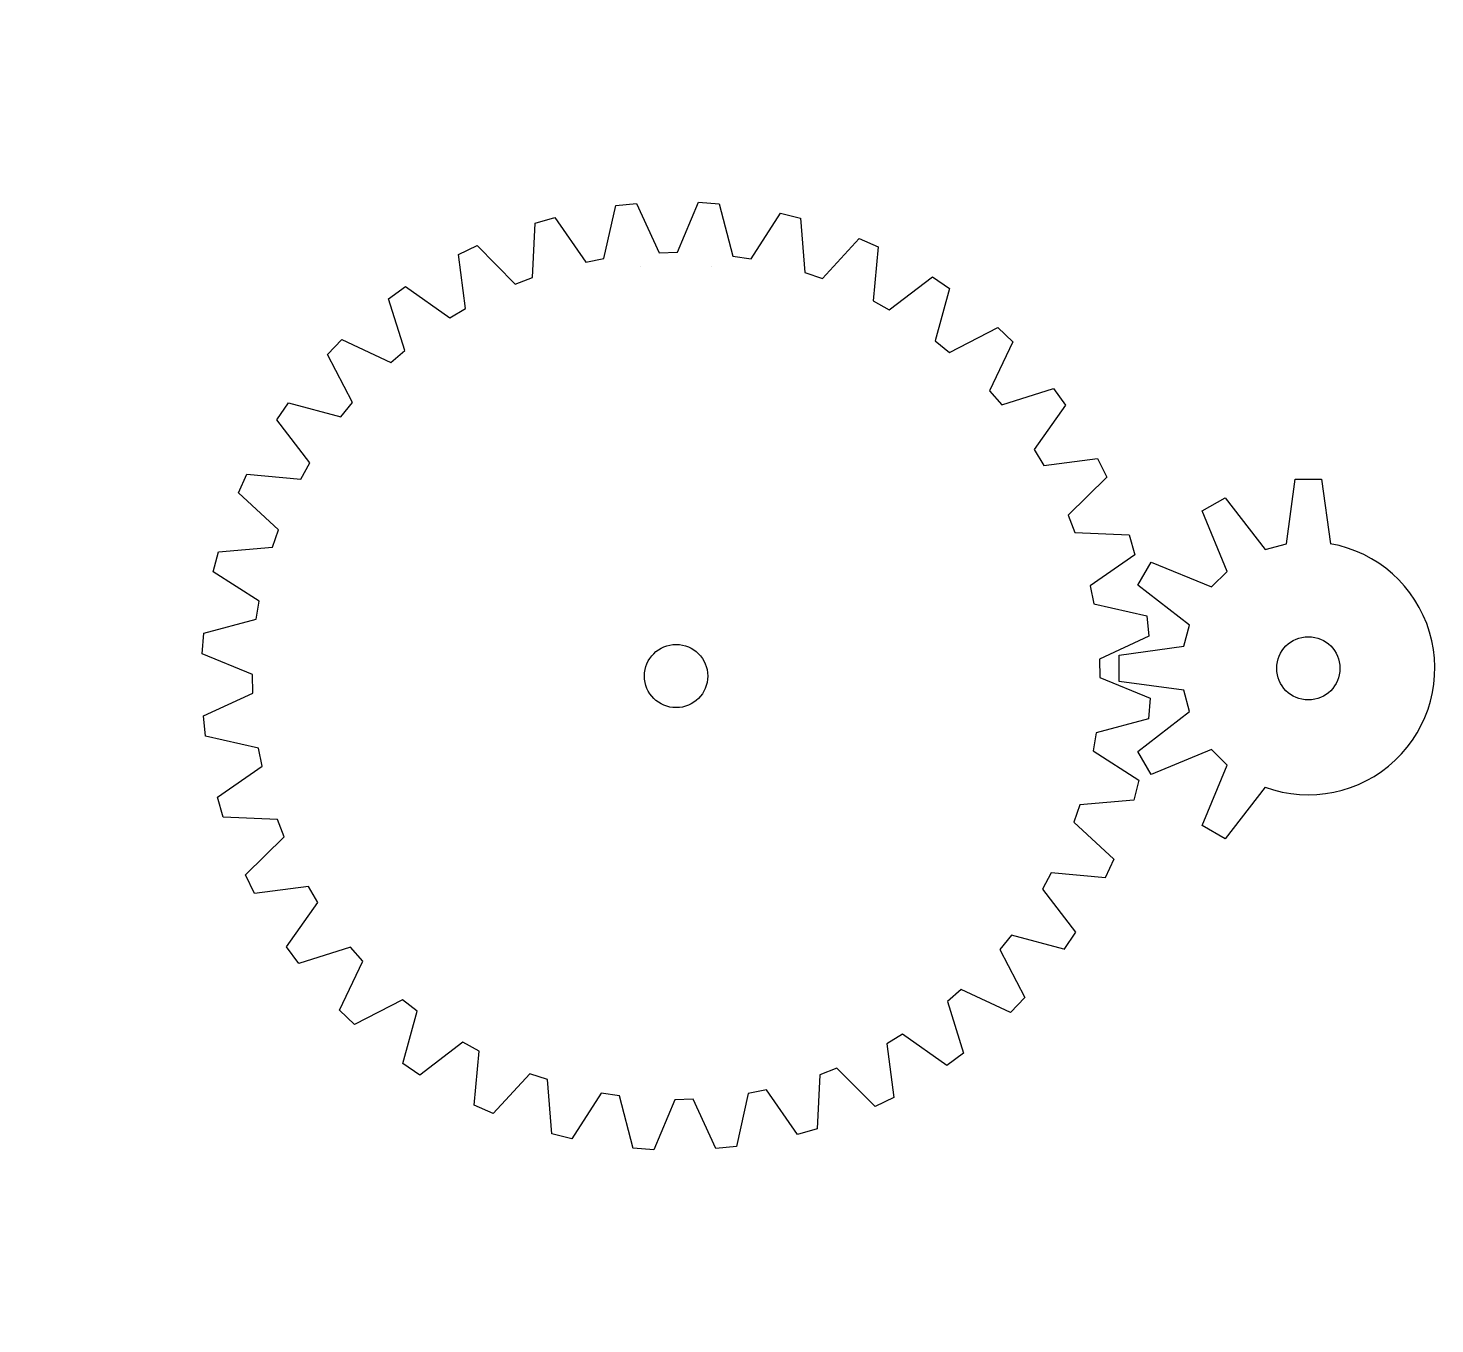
# Model space of a CAD drawing. Header units: millimetres. Extents: x 2369 to 2591, y 1249 to 1453.
import ezdxf

# ---------------------------------------------------------------- set-up
doc = ezdxf.new("R2010")
doc.units = ezdxf.units.MM

# ---------------------------------------------------------------- blocks, each defined once
blk = doc.blocks.new('*U7')
for p, q in [((-6.54, 3.78), (-2.92, -4)), ((0, -3.93), (3.27, 4)), ((3.27, 4), (6.54, 3.78)), ((-2.92, -4), (0, -3.93))]:
    blk.add_line(p, q)
blk = doc.blocks.new('*U8')
at = {"color": 0, "linetype": 'ByBlock', "lineweight": -2, "transparency": 16777216}
for p, rotation in [((2337.38, 2470.74), 9.999999999999977), ((2362.02, 2470.74), 350.0000000000001), ((2325.44, 2467.54), 19.99999999999999), ((2373.96, 2467.54), 340), ((2314.23, 2462.31), 30.00000000000001), ((2385.16, 2462.31), 329.9999999999999), ((2304.1, 2455.22), 40.00000000000001), ((2395.29, 2455.22), 320), ((2295.36, 2446.48), 50), ((2404.04, 2446.48), 309.9999999999999), ((2288.27, 2436.35), 60.00000000000001), ((2411.13, 2436.35), 299.9999999999999), ((2283.04, 2425.15), 70), ((2416.35, 2425.15), 290.0000000000001), ((2279.84, 2413.2), 80.00000000000001), ((2419.55, 2413.2), 280), ((2278.77, 2400.88), 90), ((2420.63, 2400.88), 270), ((2279.84, 2388.57), 99.99999999999999), ((2419.55, 2388.57), 259.9999999999999), ((2283.04, 2376.62), 110), ((2416.35, 2376.62), 250), ((2288.27, 2365.42), 120), ((2411.13, 2365.42), 240), ((2295.36, 2355.29), 130), ((2404.04, 2355.29), 230), ((2304.1, 2346.55), 140), ((2395.29, 2346.55), 220), ((2314.23, 2339.46), 150), ((2385.16, 2339.46), 209.9999999999999), ((2325.44, 2334.23), 160.0000000000001), ((2373.96, 2334.23), 200), ((2337.38, 2331.03), 170), ((2362.02, 2331.03), 190), ((2349.7, 2329.95), 180)]:
    blk.add_blockref('*U7', p, dxfattribs=dict(at, rotation=rotation))
blk.add_blockref('*U7', (2349.7, 2471.82), dxfattribs=at)

msp = doc.modelspace()

# ---------------------------------------------------------------- linework, layer by layer
for p, q in [((2465.32, 1415.74), (2465.32, 1415.74)), ((2476.65, 1415.74), (2476.65, 1415.74)), ((2567.48, 1371.9), (2568.86, 1382.13)), ((2568.86, 1382.13), (2573.05, 1382.13)), ((2573.05, 1382.13), (2574.43, 1371.9)), ((2554.18, 1377.08), (2557.8, 1379.17)), ((2557.8, 1379.17), (2564.11, 1371)), ((2558.1, 1367.52), (2554.18, 1377.08)), ((2564.11, 1371), (2567.48, 1371.9)), ((2543.99, 1365.36), (2546.08, 1368.98)), ((2546.08, 1368.98), (2555.63, 1365.06)), ((2555.63, 1365.06), (2558.1, 1367.52)), ((2552.16, 1359.04), (2543.99, 1365.36)), ((2551.26, 1355.68), (2552.16, 1359.04)), ((2541.03, 1354.3), (2551.26, 1355.68)), ((2541.03, 1350.11), (2541.03, 1354.3)), ((2551.26, 1348.73), (2541.03, 1350.11)), ((2552.16, 1345.36), (2551.26, 1348.73)), ((2543.99, 1339.05), (2552.16, 1345.36)), ((2546.08, 1335.43), (2543.99, 1339.05)), ((2555.63, 1339.35), (2546.08, 1335.43)), ((2558.1, 1336.88), (2555.63, 1339.35)), ((2554.18, 1327.33), (2558.1, 1336.88)), ((2564.11, 1333.41), (2557.8, 1325.24)), ((2557.8, 1325.24), (2554.18, 1327.33))]:
    msp.add_line(p, q)
for centre in [(2570.95, 1352.2), (2470.99, 1350.98)]:
    msp.add_circle(centre, 5)
msp.add_arc((2570.95, 1352.2), 20, 250, 80)

# ---------------------------------------------------------------- block references
at = {"rotation": 329.8048344018418}
msp.add_blockref('*U8', (-767.41, 457.63), dxfattribs=at)

doc.saveas('drawing.dxf')
